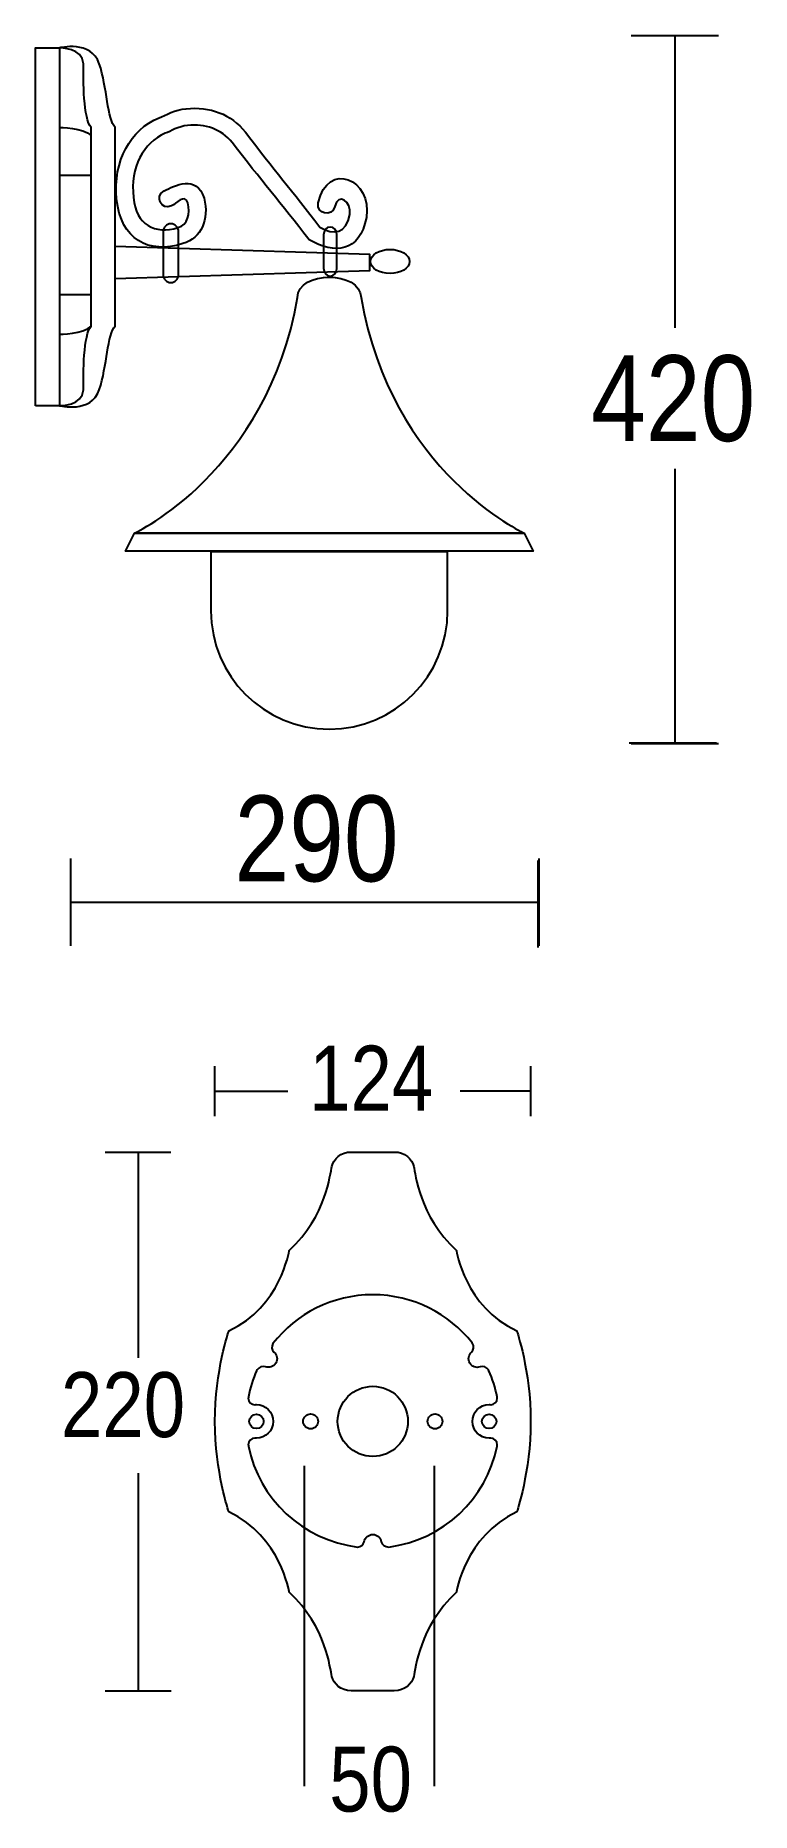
# Model space of a CAD drawing. Extents: x 0 to 104, y 7 to 265.
import ezdxf

# ---------------------------------------------------------------- set-up
doc = ezdxf.new("R2010")
doc.units = 0
doc.layers.add('LIVELLO_1', color=160, linetype='Continuous')
doc.styles.add('STD', font='txt')

# ---------------------------------------------------------------- blocks, each defined once
blk = doc.blocks.new('AI9-BLK1')
at = {"layer": 'LIVELLO_1', "color": 7}
for p, q in [((34.78, 130.6), (47.42, 130.6)), ((41.1, 130.6), (41.1, 88.21)), ((-48.08, 110.35), (-43.47, 110.35)), ((-48.08, 93.04), (-43.47, 93.04)), ((41.1, 67.72), (41.1, 27.85)), ((34.51, 28.01), (47.15, 28.01)), ((34.78, 27.87), (47.42, 27.87)), ((-46.42, -1.44), (-46.42, 11.2)), ((21.29, -1.71), (21.29, 10.93)), ((21.43, -1.44), (21.43, 11.2)), ((-46.42, 4.89), (-17.98, 4.88)), ((-37.02, 4.89), (21.45, 4.88)), ((-25.54, -26.18), (-25.54, -18.9)), ((20.21, -18.9), (20.21, -26.18)), ((-25.54, -22.54), (-14.96, -22.54)), ((20.21, -22.54), (10.01, -22.54)), ((-41.44, -31.37), (-31.95, -31.37)), ((-36.65, -31.37), (-36.66, -61.21)), ((-12.58, -123.38), (-12.58, -76.9)), ((6.3, -123.38), (6.3, -76.9)), ((-36.66, -77.95), (-36.66, -109.53)), ((-41.44, -109.53), (-31.87, -109.53))]:
    blk.add_line(p, q, dxfattribs=at)
blk.add_lwpolyline([(-51.54, 76.9), (-51.54, 128.8), (-48.08, 128.8), (-48.08, 76.9)], close=True, dxfattribs=at)
blk.add_lwpolyline([(-40.01, 95.35), (-3.1, 96.5), (-3.1, 98.81), (-40.01, 99.97)], dxfattribs=at)
for centre, radius in [((-2.67, -70.45), 5.09), ((-19.53, -70.45), 1.04), ((-11.68, -70.45), 1.08), ((6.35, -70.45), 1.08), ((14.2, -70.45), 1.04)]:
    blk.add_circle(centre, radius, dxfattribs=at)
blk.add_ellipse((-0.17, 97.82), major_axis=(-2.83, 0), ratio=0.619218, dxfattribs=at)
for points, knots in [([(-48.08, 76.9), (-48.08, 76.9), (-43.47, 75.74), (-42.31, 79.2), (-41.16, 82.66), (-41.16, 87.28), (-40.01, 88.43), (-40.01, 88.43), (-40.01, 104.58), (-40.01, 104.58), (-40.01, 104.58), (-40.01, 117.27), (-40.01, 117.27), (-41.16, 118.42), (-41.16, 123.04), (-42.31, 126.5), (-43.47, 129.96), (-48.08, 128.8), (-48.08, 128.8)], [0, 0, 0, 0, 1, 1, 1, 2, 2, 2, 3, 3, 3, 4, 4, 4, 5, 5, 5, 6, 6, 6, 6]), ([(-48.08, 76.9), (-48.08, 76.9), (-44.62, 76.9), (-44.62, 79.2), (-44.62, 81.51), (-44.62, 87.28), (-43.47, 88.43), (-43.47, 88.43), (-43.47, 101.12), (-43.47, 101.12), (-43.47, 101.12), (-43.47, 117.27), (-43.47, 117.27), (-44.62, 118.42), (-44.62, 124.19), (-44.62, 126.5), (-44.62, 128.8), (-48.08, 128.8), (-48.08, 128.8)], [0, 0, 0, 0, 1, 1, 1, 2, 2, 2, 3, 3, 3, 4, 4, 4, 5, 5, 5, 6, 6, 6, 6]), ([(-8.18, 105.78), (-7.72, 107.91), (-5.7, 106.49), (-6, 104.63), (-6.51, 101.83), (-8.31, 101.62), (-10.33, 102.78), (-14.39, 108.07), (-16.96, 111.17), (-21.13, 116.56), (-23.23, 119.24), (-26.24, 120.32), (-29.73, 119.98), (-31.28, 119.86), (-32.74, 119.01), (-33.64, 118.68), (-37.75, 116.96), (-40.36, 112.43), (-39.79, 106.84), (-39.18, 101), (-35.17, 98.82), (-30.18, 100.41), (-27.53, 101.2), (-26.33, 103.93), (-27.13, 106.98), (-28.15, 110.5), (-31.45, 108.79), (-32.92, 108.05), (-34.37, 107.33), (-33.28, 105.14), (-31.83, 105.87), (-31.23, 106.17), (-29.91, 107.73), (-29.48, 106.34), (-29.06, 104.71), (-29.48, 103.16), (-30.9, 102.74), (-34.25, 101.67), (-36.96, 103.16), (-37.36, 107.09), (-37.81, 111.46), (-35.94, 115.06), (-32.74, 116.41), (-32, 116.69), (-30.81, 117.46), (-29.52, 117.55), (-26.92, 117.81), (-24.62, 117.06), (-23.06, 115.06), (-18.89, 109.67), (-15.97, 106.26), (-11.9, 100.97), (-8.21, 98.87), (-4.52, 99.08), (-3.6, 104.21), (-2.69, 109.7), (-9.2, 112.56), (-10.58, 106.31), (-10.92, 104.72), (-8.54, 104.2), (-8.18, 105.78)], [0, 0, 0, 0, 1, 1, 1, 2, 2, 2, 3, 3, 3, 4, 4, 4, 5, 5, 5, 6, 6, 6, 7, 7, 7, 8, 8, 8, 9, 9, 9, 10, 10, 10, 11, 11, 11, 12, 12, 12, 13, 13, 13, 14, 14, 14, 15, 15, 15, 16, 16, 16, 17, 17, 17, 18, 18, 18, 19, 19, 19, 20, 20, 20, 20]), ([(-31.94, 103.29), (-31.94, 103.29), (-31.94, 103.29), (-31.94, 103.29), (-31.32, 103.29), (-30.82, 102.77), (-30.82, 102.14), (-30.82, 102.14), (-30.82, 95.91), (-30.82, 95.91), (-30.82, 95.28), (-31.32, 94.76), (-31.94, 94.76), (-32.55, 94.76), (-33.05, 95.28), (-33.05, 95.91), (-33.05, 95.91), (-33.05, 102.14), (-33.05, 102.14), (-33.05, 102.77), (-32.55, 103.29), (-31.94, 103.29)], [0, 0, 0, 0, 1, 1, 1, 2, 2, 2, 3, 3, 3, 4, 4, 4, 5, 5, 5, 6, 6, 6, 7, 7, 7, 7]), ([(-31.94, 103.29), (-31.94, 103.29), (-31.94, 103.29), (-31.94, 103.29), (-31.32, 103.29), (-30.82, 102.77), (-30.82, 102.14), (-30.82, 102.14), (-30.82, 95.91), (-30.82, 95.91), (-30.82, 95.28), (-31.32, 94.76), (-31.94, 94.76), (-32.55, 94.76), (-33.05, 95.28), (-33.05, 95.91), (-33.05, 95.91), (-33.05, 102.14), (-33.05, 102.14), (-33.05, 102.77), (-32.55, 103.29), (-31.94, 103.29)], [0, 0, 0, 0, 1, 1, 1, 2, 2, 2, 3, 3, 3, 4, 4, 4, 5, 5, 5, 6, 6, 6, 7, 7, 7, 7]), ([(-8.83, 102.82), (-8.83, 102.82), (-8.83, 102.82), (-8.83, 102.82), (-8.31, 102.82), (-7.87, 102.31), (-7.87, 101.67), (-7.87, 101.67), (-7.87, 96.85), (-7.87, 96.85), (-7.87, 96.21), (-8.31, 95.69), (-8.83, 95.69), (-9.37, 95.69), (-9.8, 96.21), (-9.8, 96.85), (-9.8, 96.85), (-9.8, 101.67), (-9.8, 101.67), (-9.8, 102.31), (-9.37, 102.82), (-8.83, 102.82)], [0, 0, 0, 0, 1, 1, 1, 2, 2, 2, 3, 3, 3, 4, 4, 4, 5, 5, 5, 6, 6, 6, 7, 7, 7, 7]), ([(-8.83, 102.82), (-8.83, 102.82), (-8.83, 102.82), (-8.83, 102.82), (-8.31, 102.82), (-7.87, 102.31), (-7.87, 101.67), (-7.87, 101.67), (-7.87, 96.85), (-7.87, 96.85), (-7.87, 96.21), (-8.31, 95.69), (-8.83, 95.69), (-9.37, 95.69), (-9.8, 96.21), (-9.8, 96.85), (-9.8, 96.85), (-9.8, 101.67), (-9.8, 101.67), (-9.8, 102.31), (-9.37, 102.82), (-8.83, 102.82)], [0, 0, 0, 0, 1, 1, 1, 2, 2, 2, 3, 3, 3, 4, 4, 4, 5, 5, 5, 6, 6, 6, 7, 7, 7, 7]), ([(-37.21, 58.42), (-37.21, 58.42), (19.27, 58.42), (19.27, 58.42), (19.27, 58.42), (0, 67.2), (-4.37, 92.58), (-4.37, 96.52), (-13.57, 96.52), (-13.57, 92.58), (-17.96, 67.25), (-37.21, 58.42), (-37.21, 58.42), (-37.21, 58.42), (-38.53, 55.8), (-38.53, 55.8), (-38.53, 55.8), (20.59, 55.8), (20.59, 55.8), (20.59, 55.8), (19.27, 58.42), (19.27, 58.42), (19.27, 58.42), (-37.21, 58.42), (-37.21, 58.42)], [0, 0, 0, 0, 1, 1, 1, 2, 2, 2, 3, 3, 3, 4, 4, 4, 5, 5, 5, 6, 6, 6, 7, 7, 7, 8, 8, 8, 8]), ([(8.18, 55.71), (8.18, 55.71), (8.18, 47.13), (8.18, 47.13), (8.18, 37.66), (0.5, 29.98), (-8.97, 29.98), (-18.44, 29.98), (-26.12, 37.66), (-26.12, 47.13), (-26.12, 47.13), (-26.12, 55.71), (-26.12, 55.71), (-26.12, 55.71), (8.18, 55.71), (8.18, 55.71)], [0, 0, 0, 0, 1, 1, 1, 2, 2, 2, 3, 3, 3, 4, 4, 4, 5, 5, 5, 5]), ([(20.21, -70.45), (20.21, -63.09), (18.2, -57.32), (18.2, -57.32), (10.64, -53.77), (9.46, -45.67), (9.46, -45.67), (4, -40.57), (3.54, -34.55), (3.27, -33.46), (3, -32.37), (2, -31.37), (0.45, -31.37), (0.45, -31.37), (-5.78, -31.37), (-5.78, -31.37), (-7.33, -31.37), (-8.33, -32.37), (-8.6, -33.46), (-8.88, -34.55), (-9.33, -40.57), (-14.79, -45.67), (-14.79, -45.67), (-15.97, -53.77), (-23.53, -57.32), (-23.53, -57.32), (-25.54, -63.09), (-25.54, -70.45), (-25.54, -77.8), (-23.53, -83.58), (-23.53, -83.58), (-15.97, -87.13), (-14.79, -95.23), (-14.79, -95.23), (-9.33, -100.33), (-8.88, -106.35), (-8.6, -107.44), (-8.33, -108.53), (-7.33, -109.53), (-5.78, -109.53), (-5.78, -109.53), (0.45, -109.53), (0.45, -109.53), (2, -109.53), (3, -108.53), (3.27, -107.44), (3.54, -106.35), (4, -100.33), (9.46, -95.23), (9.46, -95.23), (10.64, -87.13), (18.2, -83.58), (18.2, -83.58), (20.21, -77.8), (20.21, -70.45)], [0, 0, 0, 0, 1, 1, 1, 2, 2, 2, 3, 3, 3, 4, 4, 4, 5, 5, 5, 6, 6, 6, 7, 7, 7, 8, 8, 8, 9, 9, 9, 10, 10, 10, 11, 11, 11, 12, 12, 12, 13, 13, 13, 14, 14, 14, 15, 15, 15, 16, 16, 16, 17, 17, 17, 18, 18, 18, 18]), ([(-2.67, -86.85), (-3.29, -86.85), (-3.81, -87.31), (-3.91, -87.91), (-4.01, -88.35), (-4.41, -88.67), (-4.89, -88.67), (-12.86, -87.67), (-19.17, -81.71), (-20.68, -74.03), (-20.7, -73.96), (-20.71, -73.9), (-20.71, -73.83), (-20.71, -73.3), (-20.28, -72.87), (-19.75, -72.87), (-19.75, -72.87), (-19.53, -72.88), (-19.53, -72.88), (-18.19, -72.88), (-17.1, -71.79), (-17.1, -70.45), (-17.1, -69.1), (-18.19, -68.02), (-19.53, -68.02), (-19.6, -68.02), (-19.68, -68.02), (-19.75, -68.03), (-20.28, -68.03), (-20.71, -67.6), (-20.71, -67.07), (-20.71, -67.01), (-20.7, -66.94), (-20.69, -66.88), (-20.43, -65.56), (-20.03, -64.3), (-19.5, -63.09), (-19.5, -63.09), (-19.43, -62.97), (-19.43, -62.97), (-19.18, -62.55), (-18.67, -62.38), (-18.23, -62.53), (-17.67, -62.73), (-17.04, -62.52), (-16.72, -62), (-16.4, -61.47), (-16.53, -60.79), (-16.99, -60.4), (-17.31, -60.08), (-17.39, -59.57), (-17.14, -59.16), (-13.72, -54.81), (-8.51, -52.08), (-2.67, -52.08), (3.18, -52.08), (8.38, -54.81), (11.75, -59.07), (12.06, -59.57), (11.98, -60.08), (11.66, -60.4), (11.2, -60.79), (11.07, -61.46), (11.39, -62), (11.71, -62.52), (12.33, -62.73), (12.88, -62.54), (13.34, -62.38), (13.85, -62.55), (14.1, -62.97), (14.1, -62.97), (14.17, -63.09), (14.17, -63.09), (14.69, -64.3), (15.1, -65.56), (15.35, -66.88), (15.36, -66.94), (15.37, -67.01), (15.37, -67.07), (15.37, -67.6), (14.94, -68.03), (14.42, -68.03), (14.35, -68.02), (14.27, -68.02), (14.2, -68.02), (12.86, -68.02), (11.77, -69.1), (11.77, -70.45), (11.77, -71.79), (12.86, -72.88), (14.2, -72.88), (14.2, -72.88), (14.42, -72.87), (14.42, -72.87), (14.94, -72.87), (15.37, -73.3), (15.37, -73.83), (15.37, -73.9), (15.36, -73.96), (15.35, -74.03), (13.83, -81.71), (7.52, -87.67), (-0.33, -88.67), (-0.92, -88.67), (-1.32, -88.35), (-1.43, -87.91), (-1.52, -87.31), (-2.04, -86.85), (-2.67, -86.85)], [0, 0, 0, 0, 1, 1, 1, 2, 2, 2, 3, 3, 3, 4, 4, 4, 5, 5, 5, 6, 6, 6, 7, 7, 7, 8, 8, 8, 9, 9, 9, 10, 10, 10, 11, 11, 11, 12, 12, 12, 13, 13, 13, 14, 14, 14, 15, 15, 15, 16, 16, 16, 17, 17, 17, 18, 18, 18, 19, 19, 19, 20, 20, 20, 21, 21, 21, 22, 22, 22, 23, 23, 23, 24, 24, 24, 25, 25, 25, 26, 26, 26, 27, 27, 27, 28, 28, 28, 29, 29, 29, 30, 30, 30, 31, 31, 31, 32, 32, 32, 33, 33, 33, 34, 34, 34, 35, 35, 35, 36, 36, 36, 36])]:
    blk.add_open_spline(points, degree=3, knots=knots, dxfattribs=at)
for points in [[(-48.08, 117.27), (-48.08, 117.27), (-44.62, 117.27), (-43.47, 116.11)], [(-48.08, 87.28), (-48.08, 87.28), (-44.62, 87.28), (-43.47, 88.43)]]:
    blk.add_open_spline(points, degree=3, dxfattribs=at)
at = {"layer": 'LIVELLO_1', "color": 7, "attachment_point": 1, "style": 'STD'}
for s, insert, char_height in [('\\fArial Narrow|b0|i0;\\H12.4443;\\C7;420', (28.99, 84.21), 12.4443), ('\\fArial Narrow|b0|i0;\\H12.4443;\\C7;290', (-22.71, 20.34), 12.4443), ('\\fArial Narrow|b0|i0;\\H9.4165;\\C7;124', (-11.9, -15.94), 9.4165), ('\\fArial Narrow|b0|i0;\\H9.4165;\\C7;220', (-47.86, -63.31), 9.4165), ('\\fArial Narrow|b0|i0;\\H9.4165;\\C7;50', (-8.98, -117.63), 9.4165)]:
    blk.add_mtext(s, dxfattribs=dict(at, insert=insert, char_height=char_height))

msp = doc.modelspace()

# ---------------------------------------------------------------- block references
at = {"layer": 'LIVELLO_1', "color": 7}
msp.add_blockref('AI9-BLK1', (51.873061, 133.969945), dxfattribs=at)

doc.saveas('drawing.dxf')
